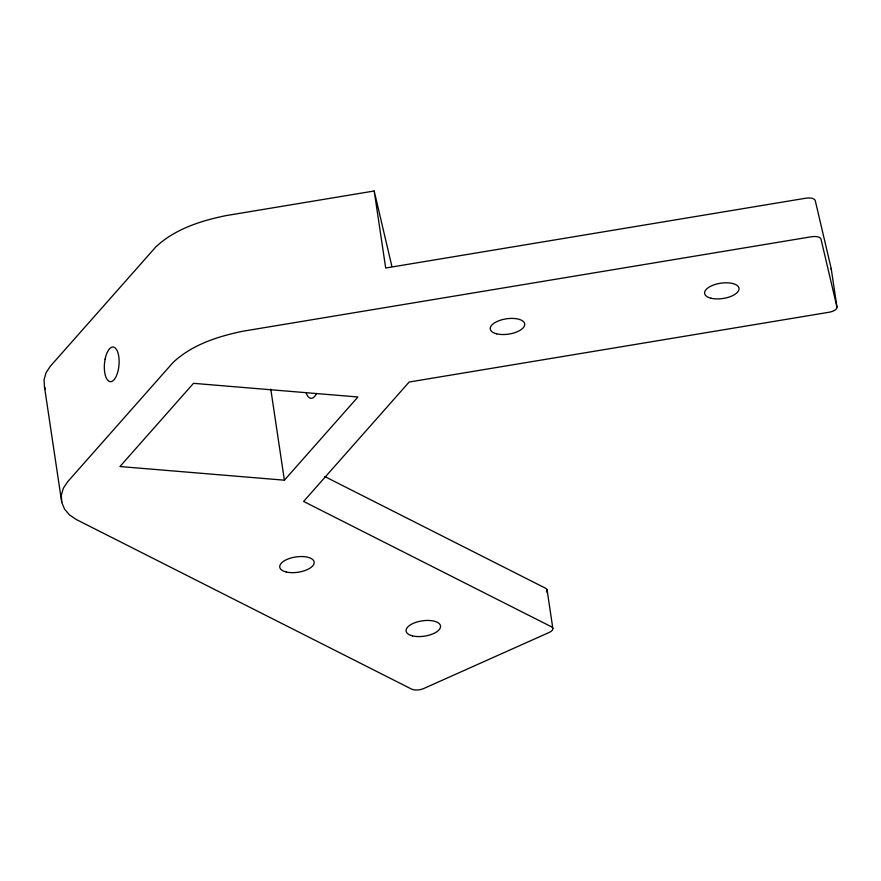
<?xml version="1.0" encoding="UTF-8"?>
<svg xmlns="http://www.w3.org/2000/svg" width="881" height="881" viewBox="0 0 881 881"><rect width="100%" height="100%" fill="white"/><g stroke="black" fill="none" stroke-linecap="round" stroke-linejoin="round"><path stroke-width="1.32" d="M284.387 480.189L357.928 396.99L193.501 383.334L119.948 466.534L284.387 480.189L270.775 389.116M374.183 190.99L225.69 215.669C200.703 220.812 174.845 229.093 155.871 246.867L50.294 366.298L46.032 372.751L44.05 379.766L44.479 386.869L61.747 502.412L64.566 509.13L69.566 514.978L76.427 519.581L411.625 689.118A8.7 3.865 -8.5 0 0 423.662 688.557L549.326 632.382A8.7 3.865 -8.5 0 0 551.253 626.699L303.604 501.443L409.169 382.024L829.263 312.215A8.7 3.865 -8.5 0 0 836.95 307.017L831.19 268.507L815.244 200.571A8.7 3.865 -8.5 0 0 805.785 198.214L385.691 268.022L374.183 190.99L391.902 266.469M324.814 476.566L545.493 588.189A8.7 3.865 -8.5 0 1 546.385 591.955M44.479 386.869L45.416 389.105M836.95 307.017L820.993 239.081A8.7 3.865 -8.5 0 0 811.533 236.736L242.958 331.212C217.981 336.355 192.113 344.647 173.139 362.421L67.573 481.841L63.3 488.294L61.318 495.309L61.747 502.412M547.09 589.885L552.839 628.395M831.19 268.507A8.7 3.865 -8.5 0 1 831.135 269.531M316.389 393.84A17.389 7.29 -85.3 0 1 306.148 392.695M105.114 359.096L104.476 363.545A17.389 7.29 -85.3 0 0 114.023 379.766A17.389 7.29 -85.3 0 0 116.666 349.757L115.07 347.83A17.389 7.29 -85.3 0 0 105.114 359.096M496.609 333.822A17.389 7.731 -8.5 0 0 524.503 325.673A17.389 7.731 -8.5 0 0 501.333 319.913A17.389 7.731 -8.5 0 0 496.609 333.822M710.934 298.207A17.389 7.731 -8.5 0 0 738.829 290.058A17.389 7.731 -8.5 0 0 715.658 284.31A17.389 7.731 -8.5 0 0 710.934 298.207M412.44 635.862A17.389 7.731 -8.5 0 0 440.335 627.713A17.389 7.731 -8.5 0 0 417.165 621.953A17.389 7.731 -8.5 0 0 412.44 635.862M286.094 571.956A17.389 7.731 -8.5 0 0 313.977 563.807A17.389 7.731 -8.5 0 0 290.807 558.047A17.389 7.731 -8.5 0 0 286.094 571.956"/></g></svg>
